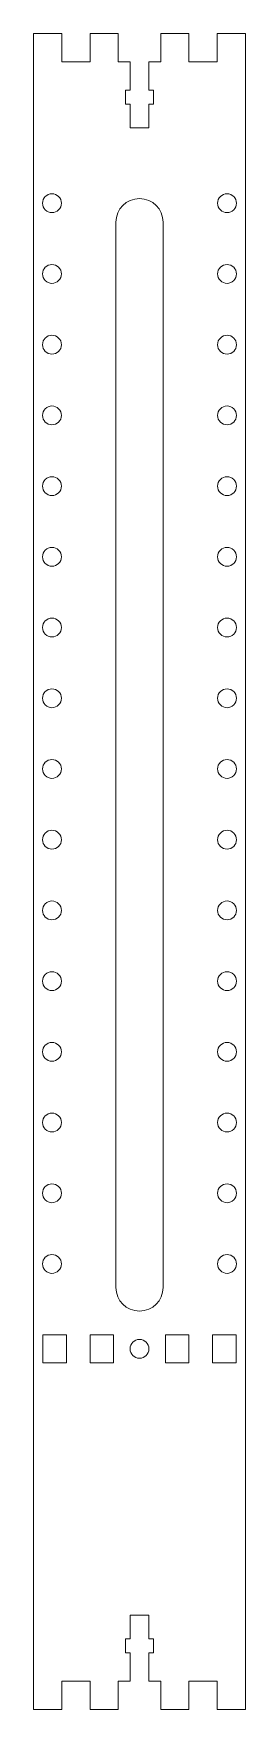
# Model space of a CAD drawing. Header units: millimetres. Extents: x -22 to 22, y -6 to 350.
import ezdxf

# ---------------------------------------------------------------- set-up
doc = ezdxf.new("R2010")
doc.units = ezdxf.units.MM

msp = doc.modelspace()

# ---------------------------------------------------------------- linework, layer by layer
at = {"color": 7, "linetype": 'Continuous', "lineweight": 15}
for p, q in [((-22.5, 349.5), (-22.5, -6)), ((-22.5, 349.5), (-16.5, 349.5)), ((-16.5, 349.5), (-16.5, 343.5)), ((-10.5, 349.5), (-10.5, 343.5)), ((-10.5, 349.5), (-4.5, 349.5)), ((-4.5, 349.5), (-4.5, 343.5)), ((4.5, 349.5), (4.5, 343.5)), ((4.5, 349.5), (10.5, 349.5)), ((10.5, 349.5), (10.5, 343.5)), ((16.5, 349.5), (16.5, 343.5)), ((16.5, 349.5), (22.5, 349.5)), ((22.5, -6), (22.5, 349.5)), ((-10.5, 343.5), (-16.5, 343.5)), ((-2, 343.5), (-4.5, 343.5)), ((-2, 343.5), (-2, 337.5)), ((2, 337.5), (2, 343.5)), ((4.5, 343.5), (2, 343.5)), ((16.5, 343.5), (10.5, 343.5)), ((-2, 337.5), (-3, 337.5)), ((-3, 337.5), (-3, 334.5)), ((-3, 334.5), (-2, 334.5)), ((-2, 334.5), (-2, 329.5)), ((3, 337.5), (2, 337.5)), ((2, 329.5), (2, 334.5)), ((2, 334.5), (3, 334.5)), ((3, 334.5), (3, 337.5)), ((-2, 329.5), (2, 329.5)), ((-5, 309.5), (-5, 83.5)), ((5, 83.5), (5, 309.5)), ((-15.5, 73.5), (-20.5, 73.5)), ((-20.5, 73.5), (-20.5, 67.5)), ((-15.5, 67.5), (-15.5, 73.5)), ((-5.5, 73.5), (-10.5, 73.5)), ((-10.5, 73.5), (-10.5, 67.5)), ((-5.5, 67.5), (-5.5, 73.5)), ((5.5, 73.5), (5.5, 67.5)), ((10.5, 73.5), (5.5, 73.5)), ((10.5, 67.5), (10.5, 73.5)), ((15.5, 73.5), (15.5, 67.5)), ((20.5, 73.5), (15.5, 73.5)), ((20.5, 67.5), (20.5, 73.5)), ((-20.5, 67.5), (-15.5, 67.5)), ((-10.5, 67.5), (-5.5, 67.5)), ((5.5, 67.5), (10.5, 67.5)), ((15.5, 67.5), (20.5, 67.5)), ((-2, 14), (2, 14)), ((-2, 9), (-2, 14)), ((2, 14), (2, 9)), ((-3, 9), (-2, 9)), ((-3, 6), (-3, 9)), ((2, 9), (3, 9)), ((3, 9), (3, 6)), ((-2, 6), (-3, 6)), ((-2, 0), (-2, 6)), ((2, 6), (2, 0)), ((3, 6), (2, 6)), ((-16.5, 0), (-10.5, 0)), ((-16.5, -6), (-16.5, 0)), ((-10.5, -6), (-10.5, 0)), ((-4.5, -6), (-4.5, 0)), ((-4.5, 0), (-2, 0)), ((2, 0), (4.5, 0)), ((4.5, -6), (4.5, 0)), ((10.5, 0), (16.5, 0)), ((10.5, -6), (10.5, 0)), ((16.5, -6), (16.5, 0)), ((-22.5, -6), (-16.5, -6)), ((-10.5, -6), (-4.5, -6)), ((4.5, -6), (10.5, -6)), ((16.5, -6), (22.5, -6))]:
    msp.add_line(p, q, dxfattribs=at)
for centre in [(-18.575, 313.5), (18.575, 313.5), (-18.575, 298.5), (18.575, 298.5), (-18.575, 283.5), (18.575, 283.5), (-18.575, 268.5), (18.575, 268.5), (-18.575, 253.5), (18.575, 253.5), (-18.575, 238.5), (18.575, 238.5), (-18.575, 223.5), (18.575, 223.5), (-18.575, 208.5), (18.575, 208.5), (-18.575, 193.5), (18.575, 193.5), (-18.575, 178.5), (18.575, 178.5), (-18.575, 163.5), (18.575, 163.5), (-18.575, 148.5), (18.575, 148.5), (-18.575, 133.5), (18.575, 133.5), (-18.575, 118.5), (18.575, 118.5), (-18.575, 103.5), (18.575, 103.5), (-18.575, 88.5), (18.575, 88.5), (0, 70.5)]:
    msp.add_circle(centre, 2, dxfattribs=at)
for centre, start, end in [((0, 309.5), 0, 180), ((0, 83.5), 180, 0)]:
    msp.add_arc(centre, 5, start, end, dxfattribs=at)

doc.saveas('drawing.dxf')
